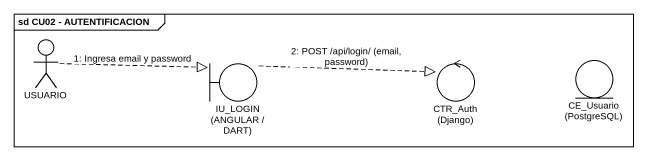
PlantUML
@startuml
mainframe sd CU02 - AUTENTIFICACION
actor USUARIO
boundary "IU_LOGIN (ANGULAR / DART)" as IU_LOGIN_ANGULAR_DART
control "CTR_Auth (Django)" as CTR_Auth_Django
entity "CE_Usuario (PostgreSQL)" as CE_Usuario_PostgreSQL
USUARIO .right.|> IU_LOGIN_ANGULAR_DART : 1: Ingresa email y password
IU_LOGIN_ANGULAR_DART .right.|> CTR_Auth_Django : 2: POST /api/login/ (email, password)
@enduml
